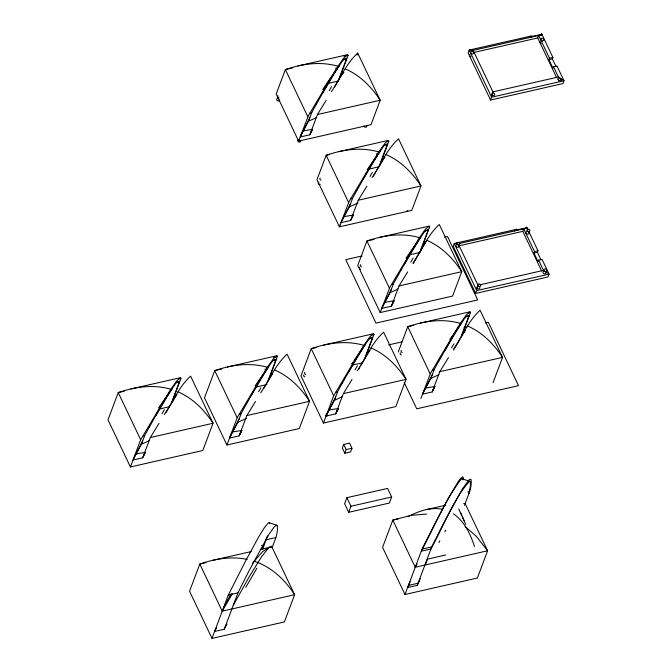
<?xml version="1.0" encoding="UTF-8"?>
<svg xmlns="http://www.w3.org/2000/svg" width="672" height="672" viewBox="0 0 672 672"><rect width="100%" height="100%" fill="white"/><g stroke="black" fill="none" stroke-linecap="round" stroke-linejoin="round"><path stroke-width="1.01" d="M463.436 479.8L462.983 476.742L460.379 478.674L458.279 481.513L448.728 497.498L434.339 524.714L422.066 549.091L404.998 594.485L477.372 578.021L487.612 550.78L465.184 503.639L463.663 503.362M379.344 166.127L379.302 166.732L368.995 169.075M516.592 230.496L516.676 229.799M531.518 37.103L531.56 36.498L541.934 34.364M172.67 399.848L172.544 400.655L180.953 378.311L180.55 377.74L177.055 380.503L170.386 389.81L140.666 439.732L130.427 466.964L202.801 450.5L213.041 423.259L190.604 376.118C178.987 386.501 172.922 402.016 164.212 414.725M269.186 377.84L269.044 378.706L277.46 356.362L277.049 355.79L273.563 358.546L266.893 367.853L237.166 417.774L226.926 445.015L299.3 428.543L309.54 401.31L287.104 354.161C275.503 364.56 269.396 380.024 260.711 392.767M339.822 76.784L339.679 77.7L348.096 55.297L347.684 54.726L344.198 57.49L337.529 66.797L308.314 115.811L298.628 141.12L371.003 124.656L380.184 100.246L357.748 53.105C346.147 63.504 340.032 78.96 331.355 91.711M380.604 162.548L380.461 163.422L388.886 141.019L388.475 140.44L384.989 143.203L378.319 152.51L349.104 201.524L339.419 226.834L411.793 210.37L420.966 185.959L398.538 138.818C386.929 149.218 380.822 164.682 372.145 177.425M365.686 355.883L365.543 356.748L373.96 334.404L373.548 333.833L370.062 336.588L363.392 345.895L333.665 395.816L323.425 423.058L395.8 406.594L406.039 379.352L383.611 332.203C372.002 342.602 365.896 358.067 357.218 370.81M421.386 248.27L421.252 249.136M462.185 333.925L462.034 334.849L470.459 312.446L470.047 311.875L466.561 314.63L459.892 323.938L430.676 372.96L420.907 398.488M233.318 605.153L249.623 576.097L261.542 556.802L269.069 547.268L271.186 546.151L272.202 547.478C274.655 540.532 278.435 533.081 277.242 525.512L276.444 525.202L275.192 525.966L273.496 527.806L268.741 534.727L248.976 570.898L237.922 592.922L224.263 629.236L214.62 631.436L216.334 627.984M468.938 493.643L470.492 485.47L470.249 481.606L469.442 481.286C452.298 500.682 443.579 526.571 430.92 549.007L421.268 551.2C434.297 527.159 444.503 501.026 461.16 479.203L462.193 478.859L469.904 481.312M464.512 505.428C467.174 497.112 472.34 488.519 471.038 479.489L470.24 479.17L468.989 479.934L462.538 488.695L442.772 524.874L431.718 546.89L417.27 585.329L407.618 587.521L409.45 583.859M556.013 66.595L552.342 58.884L552.896 57.397L541.573 33.6L540.91 35.28M526.084 228.245L527.008 227.749M298.981 139.667L298.628 141.12L276.2 93.979L285.373 69.569C302.098 63.79 320.645 61.144 337.898 66.226M339.847 225.061L339.419 226.834L316.982 179.693L326.164 155.282C342.888 149.503 361.427 146.857 378.689 151.939M492.164 95.021L490.568 100.044L562.943 83.58L564.01 80.741L556.979 65.974L553.535 66.755L552.972 68.242L548.898 59.665L549.452 58.178L538.65 35.482L541.078 34.558M492.643 93.03L492.92 91.888L473.172 50.383L469.199 50.064L468.132 52.903L490.568 100.044M261.509 545.42L262.315 545.32L262.752 545.992L262.559 549.679L267.389 535.828M170.52 391.121C173.099 387.971 175.258 382.024 179.315 381.259A130.15 8.635 -59.9 0 1 179.474 381.73L171.578 402.864M268.204 380.486L275.974 359.772A130.15 8.635 -59.9 0 0 275.814 359.302C271.748 360.116 269.674 365.87 267.019 369.163M378.428 153.846C381.091 150.528 383.166 144.782 387.24 143.959A130.15 8.635 -59.9 0 1 387.4 144.43L379.63 165.136M363.502 347.231C366.164 343.938 368.239 338.159 372.313 337.344A130.15 8.635 -59.9 0 1 372.473 337.814L364.619 358.814M461.202 336.571L468.972 315.857A130.15 8.635 -59.9 0 0 468.812 315.386C464.755 316.168 462.512 322.199 460.001 325.282M338.822 79.489L346.618 58.708A130.15 8.635 -59.9 0 0 346.458 58.246C342.376 59.069 340.309 64.831 337.646 68.132M531.518 36.649L530.309 36.162L529.385 37.59M516.592 230.034L526.151 227.942L523.723 228.875L522.799 231.336L541.649 270.95M133.652 458.388L141.422 444.167L144.623 435.658L142.901 436.044M142.691 440.79L133.039 460.001L142.691 457.808L150.318 437.531L158.987 423.41M300.796 135.374L308.557 121.153L311.758 112.644L310.044 113.03M309.834 117.768L300.182 136.987L309.834 134.795L317.453 114.517L326.13 100.397M357.017 55.054L357.748 53.105M230.152 436.43L237.922 422.218L241.122 413.7L239.4 414.086M239.19 418.832L229.547 438.043L239.19 435.851L246.817 415.573L255.486 401.453M341.578 221.088L349.348 206.875L352.548 198.358L350.834 198.744M350.616 203.49L340.973 222.701L350.624 220.508L358.243 200.231L366.92 186.11M269.816 547.344L272.177 547.546L294.613 594.695L284.374 621.936L211.999 638.4L228.27 595.115L245.876 560.423L258.653 536.953L264.482 527.537L268.153 523.11L269.186 522.766L276.898 525.218M326.651 414.473L334.421 400.26L337.621 391.742L335.908 392.137M335.689 396.875L326.046 416.094L335.698 413.893L343.316 393.624L351.994 379.504M412.927 263.138C421.571 250.362 427.736 234.956 439.32 224.532L461.756 271.681L452.584 296.083L380.201 312.556L389.894 287.246L419.101 238.224L425.771 228.917L429.257 226.162L429.668 226.733L420.748 250.471L414.716 261.005M382.368 306.802L390.138 292.589L393.338 284.071L391.616 284.466M391.406 289.204L381.755 308.423L391.406 306.222L399.025 285.953L407.702 271.832M343.72 444.444L342.35 448.073L344.803 453.214L350.591 451.895L351.96 448.266L349.507 443.125L343.72 444.444L346.164 449.585L344.803 453.214M419.219 239.56C421.882 236.208 423.872 230.756 427.963 229.589A130.15 8.635 -59.9 0 1 428.19 230.143L420.454 250.715L420.89 250.673M398.227 352.01L407.736 326.718C424.46 320.93 442.999 318.293 460.261 323.375M346.878 497.683L344.602 503.731L348.684 512.308L389.39 503.042L391.667 496.994L387.593 488.418L346.878 497.683L350.96 506.251L348.684 512.308M556.576 77.566L537.726 37.951L538.65 35.482M540.851 35.524L541.573 33.6M423.15 392.524L430.92 378.302L434.12 369.785L432.407 370.18M432.188 374.917L422.545 394.136L432.197 391.944L439.816 371.666L448.493 357.546M523.723 228.875L534.526 251.572L533.971 253.05L538.045 261.626L538.608 260.14L542.052 259.358L549.083 274.134L548.016 276.965L475.642 293.429L477.994 285.272L458.69 244.709M541.086 259.988L537.415 252.269L537.97 250.782L528.973 231.874M493.03 382.687L502.538 357.395L480.11 310.254C468.51 320.653 462.395 336.118 453.718 348.852M425.704 563.951L427.51 559.138L445.729 554.988M142.691 457.808L145.404 452.34L136.072 453.936M309.834 134.795L312.379 129.662M239.19 435.851L241.744 430.718M350.624 220.508L353.17 215.376M224.263 629.236L226.817 624.103M335.698 413.893L338.411 408.433L329.07 410.021M391.406 306.222L394.12 300.762L384.787 302.35M432.197 391.944L434.742 386.812M420.277 578.768L418.06 583.212L408.408 585.413L410.239 581.75M417.27 585.329L419.479 580.885M531.88 35.885L469.199 50.064L491.635 97.213L564.01 80.741L558.398 76.986L553.535 66.755M516.978 229.228L454.272 243.457L453.205 246.288L475.642 293.429M526.613 227.044L528.074 229.975M316.319 104.395L331.716 76.868L339.2 65.789M149.176 427.409L164.573 399.882L172.057 388.802M357.109 190.109L372.498 162.582L379.982 151.502M245.675 405.451L261.072 377.924L268.556 366.845M397.891 275.822L413.288 248.296L420.773 237.216M342.182 383.494L357.571 355.975L365.056 344.887M438.682 361.536L454.07 334.018L461.555 322.93M215.225 629.815L216.594 627.295M310.439 133.174L312.421 129.562M143.304 456.196L145.404 452.34M351.229 218.896L353.203 215.275M239.803 434.238L241.777 430.618M223.667 607.345L231.202 593.578M413.33 263.533L414.271 261.811M392.011 304.609L394.12 300.762M336.302 412.28L338.411 408.433M224.876 627.623L226.85 624.011M453.65 350.104L454.591 348.39M432.802 390.323L434.776 386.711M245.792 587.294L256.939 568.159M438.875 542.581L439.858 540.775M166.001 412.591L166.891 410.987M373.481 176.098L375.262 172.889M358.554 369.482L359.89 367.08M455.062 347.525L465.402 330.061M334.471 87.175L336.151 84.202M167.328 410.189L176.988 394.38M375.682 172.15L379.991 164.69M263.836 388.231L272.404 373.968M360.755 365.534L367.727 353.8M322.409 93.568L337.319 68.628L335.538 68.124M155.266 416.581L170.184 391.642M363.199 179.281L378.109 154.342L376.32 153.838M251.765 394.624L266.683 369.684L264.894 369.18M403.981 264.995L418.9 240.064M348.272 372.666L363.182 347.735M444.772 350.708L459.682 325.777M444.83 531.854L445.83 530.099M247.229 559.406C231.395 556.105 214.922 558.827 199.802 564.018L222.239 611.159L232.336 593.813M426.644 514.063L411.222 515.323L392.809 520.103L415.237 567.252L417.144 563.9M336.546 83.521L343.048 72.912M464.503 332.59L464.856 332.002M343.535 73.114L343.879 72.551M380.453 163.943L384.913 157.08M420.781 250.412L422.159 248.153M422.587 247.481L424.225 244.936M322.703 89.578L328.642 80.581M514.458 230.975L515.382 229.547L523.564 229.312M406.073 258.233L408.534 254.503M368.122 353.203L369.986 350.465M158.676 407.795L160.39 405.224M367.172 169.638L377.622 155.106M255.175 385.837L257.998 381.637M351.674 363.88L352.817 362.174M160.944 404.41L169.697 392.398M409.105 253.646L418.404 240.82M353.942 360.503L362.695 348.491M449.887 339.36L459.194 326.533M329.196 79.766L336.832 69.384M258.552 380.822L266.196 370.448M424.62 244.348L425.704 242.794M252.445 563.254L262.441 551.821L268.926 547.554M408.206 516.566C418.648 511.098 430.702 506.873 442.604 509.267M297.948 65.948L347.449 54.701M292.454 67.956L285.373 69.569L307.81 116.718M344.056 56.221L348.096 55.297M343.56 59.405L346.618 58.708M327.188 83.597L338.52 81.018M473.172 50.383L542.102 34.7M473.264 52.609L537.726 37.951M549.452 58.178L552.896 57.397M548.898 59.665L552.342 58.884M317.453 114.517L380.184 100.246C371.566 86.982 359.915 75.146 345.19 68.846M492.92 91.888L558.398 76.986M338.73 151.67L388.24 140.414M329.196 154.594L326.164 155.282L348.592 202.432M384.35 145.118L387.4 144.43M358.243 200.231L420.966 185.959C412.348 172.696 400.697 160.86 385.98 154.568M379.52 237.384L429.022 226.128M374.027 239.392L366.946 241.004L357.773 265.406L380.201 312.556M424.116 231.067L428.19 230.143M362.065 255.956L345.778 259.661L375.959 323.098L477.725 299.939L447.544 236.51L444.486 237.208M424.133 241.836L426.174 241.374M409.828 254.78L420.059 252.454M459.262 243.533L527.167 228.085M458.338 246.002L522.799 231.336M534.526 251.572L537.97 250.782M533.971 253.05L537.415 252.269M399.025 285.953L461.756 271.681C453.138 258.418 441.487 246.574 426.762 240.282M480.035 284.81L543.472 270.379L538.608 260.14M130.805 388.97L180.306 377.714M227.304 367.013L276.814 355.757M323.803 345.055L373.313 333.799M420.311 323.098L469.812 311.85M124.303 391.205L118.23 392.582L107.99 419.824L130.427 466.964M178.937 378.773L180.953 378.311M221.81 369.02L214.729 370.625L204.49 397.866L226.926 445.015M273.412 357.277L277.46 356.362M316.294 347.525L311.228 348.676L300.997 375.917L323.425 423.058M370.919 335.093L373.96 334.404M413.801 325.34L407.736 326.718L430.164 373.859M468.434 312.908L470.459 312.446M176.417 382.418L179.474 381.73M272.916 360.469L275.974 359.772M369.424 338.512L372.473 337.814M465.923 316.554L468.972 315.857M388.601 344.912L401.831 341.905M463.907 327.785L466.956 327.088M485.276 322.921L488.326 322.224L518.507 385.661L416.749 408.811L404.132 382.301M159.163 409.063L169.394 406.736M255.671 387.106L266.918 384.544M352.17 365.148L362.401 362.821M150.318 437.531L213.041 423.259C204.422 409.996 192.772 398.16 178.046 391.86M246.817 415.573L309.54 401.31C300.922 388.038 289.271 376.202 274.546 369.911M343.316 393.624L406.039 379.352C397.421 366.089 385.77 354.245 371.053 347.953M439.816 371.666L502.538 357.395C493.92 344.131 482.269 332.296 467.552 325.996M346.164 449.585L351.96 448.266M350.96 506.251L391.667 496.994M467.804 491.971L469.728 491.534M266.288 539.75L275.932 537.558M426.334 509.62L445.502 505.252M212.831 560.297L251.202 551.569M260.291 549.494L269.38 547.428M205.918 562.624L199.802 564.018L189.563 591.259L211.999 638.4M397.9 518.944L392.809 520.103L382.57 547.344L404.998 594.485M422.066 549.091L431.718 546.89M228.27 595.115L237.922 592.922M222.239 611.159L294.613 594.695C284.978 579.76 271.261 566.664 254.033 561.196M415.237 567.252L487.612 550.78L476.398 536.416L465.158 526.529M303.206 130.922L312.547 129.326M343.997 216.636L353.338 215.04M425.569 388.063L434.91 386.476M232.571 431.978L241.903 430.382M379.672 165.001L380.108 164.951M364.745 358.386L365.182 358.344M268.246 380.344L268.674 380.302M171.738 402.301L172.175 402.251M457.246 243.692L454.272 243.457L476.708 290.598L549.083 274.134L545.874 271.984M419.471 237.653C402.217 232.579 383.678 235.217 366.946 241.004L389.382 288.145M363.762 345.324C346.5 340.25 327.961 342.888 311.228 348.676L333.665 395.816M267.254 367.282C250.001 362.2 231.462 364.846 214.729 370.625L237.166 417.774M170.755 389.239C153.502 384.157 134.963 386.803 118.23 392.582L140.666 439.732M453.331 513.752C464.47 521.304 470.425 534.139 474.516 546.538M462.193 478.859L462.68 479.758M269.186 522.766L269.682 523.673M458.766 509.082L465.763 524.479M560.7 78.859L561.599 80.749M460.58 512.719L461.899 515.575M462.529 516.986L464.075 520.514M144.488 435.8A137.987 9.878 -59.9 0 1 149.058 427.518M149.402 440.53A71.484 33.23 -25.4 0 1 141.422 444.167M164.413 409.727A101.623 1.974 -59.2 0 1 162.044 413.692M240.988 413.843A137.987 9.878 -59.9 0 1 245.557 405.56M246.616 418.219A71.484 33.23 -25.4 0 1 237.922 422.218M260.921 387.769A101.623 1.974 -59.2 0 1 258.544 391.742M337.487 391.885A137.987 9.878 -59.9 0 1 342.065 383.611M342.401 396.623A71.484 33.23 -25.4 0 1 334.421 400.26M357.42 365.82A101.623 1.974 -59.2 0 1 355.043 369.785M326.936 416.094A1.554 1.235 20.6 0 1 325.567 415.036M305.777 374.489A1.554 1.235 20.6 0 1 304.844 372.389M304.853 376.933A1.554 1.235 20.6 0 1 303.92 374.833M402.276 352.531A1.554 1.235 20.6 0 1 401.344 350.431M401.36 354.984A1.554 1.235 20.6 0 1 400.42 352.876M433.986 369.936A137.987 9.878 -59.9 0 1 438.564 361.654M438.908 374.665A71.484 33.23 -25.4 0 1 430.92 378.302M453.919 343.862A101.623 1.974 -59.2 0 1 451.542 347.827M361.494 266.818A1.554 1.235 20.6 0 1 360.553 264.718M360.57 269.262A1.554 1.235 20.6 0 1 359.638 267.162M393.204 284.214A137.987 9.878 -59.9 0 1 397.774 275.94M398.118 288.952A71.484 33.23 -25.4 0 1 390.138 292.589M413.129 258.149A101.623 1.974 -59.2 0 1 410.76 262.114M528.612 232.176A1.554 1.235 20.6 0 1 528.444 233.982A1.554 1.235 20.6 0 1 526.268 233.478A1.554 1.235 20.6 0 1 526.646 231.722M458.632 245.557A1.554 1.235 20.6 0 1 458.178 247.279A1.554 1.235 20.6 0 1 456.07 246.59A1.554 1.235 20.6 0 1 456.616 244.91M479.447 286.952A1.554 1.235 20.6 0 1 479.245 288.775A1.554 1.235 20.6 0 1 477.053 288.204A1.554 1.235 20.6 0 1 477.565 286.465M545.824 272.236A1.554 1.235 20.6 0 1 545.042 273.848A1.554 1.235 20.6 0 1 543.035 272.866A1.554 1.235 20.6 0 1 544.001 271.345M407.828 210.689A1.554 1.235 20.6 0 1 406.921 210.84M321.056 180.155A1.554 1.235 20.6 0 1 320.124 178.055M320.174 184.556A1.554 1.235 20.6 0 1 318.881 182.129M352.414 198.5A137.987 9.878 -59.9 0 1 356.992 190.218M358.05 202.877A71.484 33.23 -25.4 0 1 349.348 206.875M372.347 172.427A101.623 1.974 -59.2 0 1 369.97 176.4M541.103 43.546A1.554 1.235 20.6 0 1 540.078 41.471M541.901 41.21A1.554 1.235 20.6 0 1 542.178 41.37M470.98 56.767A1.554 1.235 20.6 0 1 469.955 54.701M492.164 95.701A1.554 1.235 20.6 0 1 492.475 95.752M558.726 80.867A1.554 1.235 20.6 0 1 559.02 80.993M311.632 112.787A137.987 9.878 -59.9 0 1 316.201 104.504M316.546 117.516A71.484 33.23 -25.4 0 1 308.557 121.153M331.556 86.713A101.623 1.974 -59.2 0 1 329.188 90.678M366.568 125.378A1.554 1.235 20.6 0 1 365.946 127.184A1.554 1.235 20.6 0 1 363.846 126.059M300.661 140.65A1.554 1.235 20.6 0 1 299.888 142.103A1.554 1.235 20.6 0 1 297.956 141.414A1.554 1.235 20.6 0 1 298.25 139.793M279.67 99.809A1.554 1.235 20.6 0 1 278.258 100.951A1.554 1.235 20.6 0 1 276.637 99.616A1.554 1.235 20.6 0 1 277.939 98.389M279.048 97.843A1.554 1.235 20.6 0 1 278.023 95.777M527.251 231.109A1.554 1.235 20.6 0 0 529.838 231.034A1.554 1.235 20.6 0 0 528.125 229.152A1.554 1.235 20.6 0 0 527.251 231.109M457.136 244.331A1.554 1.235 20.6 0 0 459.715 244.255A1.554 1.235 20.6 0 0 458.01 242.374A1.554 1.235 20.6 0 0 457.136 244.331M478.078 285.886A1.554 1.235 20.6 0 0 480.665 285.81A1.554 1.235 20.6 0 0 478.96 283.928A1.554 1.235 20.6 0 0 478.078 285.886M544.219 270.841A1.554 1.235 20.6 0 0 546.806 270.766A1.554 1.235 20.6 0 0 545.101 268.884A1.554 1.235 20.6 0 0 544.219 270.841M492.055 94.912A1.554 1.235 20.6 0 0 494.659 94.912A1.554 1.235 20.6 0 0 493.013 92.988A1.554 1.235 20.6 0 0 492.055 94.912M541.229 40.135A1.554 1.235 20.6 0 0 543.824 40.127A1.554 1.235 20.6 0 0 542.186 38.212A1.554 1.235 20.6 0 0 541.229 40.135M471.114 53.357A1.554 1.235 20.6 0 0 473.71 53.357A1.554 1.235 20.6 0 0 472.063 51.433A1.554 1.235 20.6 0 0 471.114 53.357M558.197 79.867A1.554 1.235 20.6 0 0 560.801 79.859A1.554 1.235 20.6 0 0 559.154 77.944A1.554 1.235 20.6 0 0 558.197 79.867"/></g></svg>
